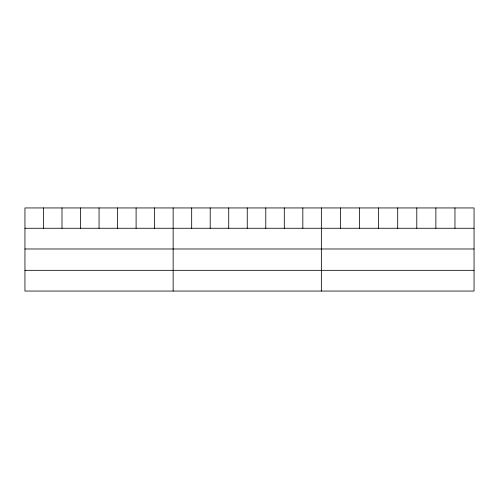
<?xml version="1.0" encoding="UTF-8"?>
<svg xmlns="http://www.w3.org/2000/svg" width="499" height="499" viewBox="0 0 499 499"><rect width="100%" height="100%" fill="white"/><g stroke="black" fill="none" stroke-linecap="round" stroke-linejoin="round"><path stroke-width="0.75" d="M474.05 228.261L474.05 291.054L24.95 291.054L24.95 207.946L474.05 207.946L474.05 228.261L24.95 228.261M24.95 248.982L474.05 248.982M24.95 270.333L474.05 270.333M454.963 207.946L454.963 228.261M435.876 207.946L435.876 228.261M416.79 207.946L416.79 228.261M397.703 207.946L397.703 228.261M378.616 207.946L378.616 228.261M359.529 207.946L359.529 228.261M340.443 207.946L340.443 228.261M321.356 207.946L321.356 291.054M302.831 207.946L302.831 228.261M284.305 207.946L284.305 228.261M265.78 207.946L265.78 228.261M247.255 207.946L247.255 228.261M228.729 207.946L228.729 228.261M210.204 207.946L210.204 228.261M191.678 207.946L191.678 228.261M173.153 207.946L173.153 291.054M154.628 207.946L154.628 228.261M136.102 207.946L136.102 228.261M117.577 207.946L117.577 228.261M99.052 207.946L99.052 228.261M80.526 207.946L80.526 228.261M62.001 207.946L62.001 228.261M43.475 207.946L43.475 228.261"/></g></svg>
